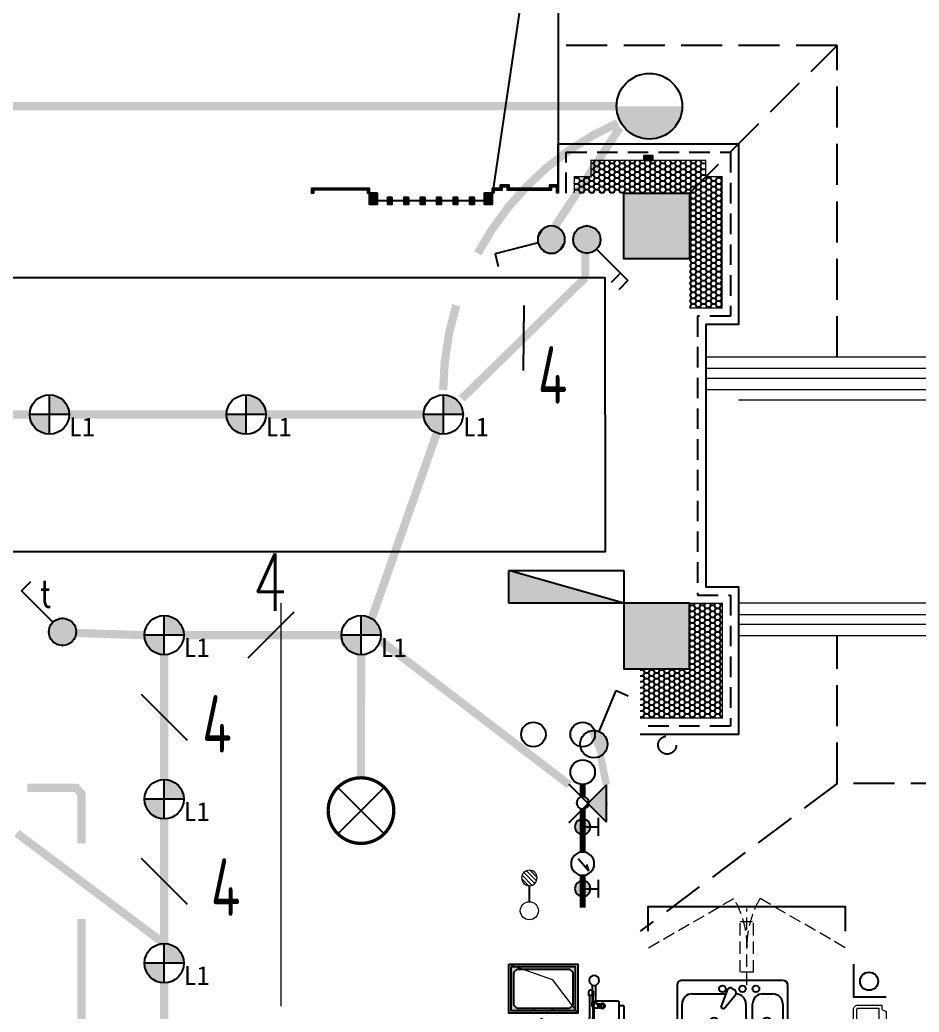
# Model space of a CAD drawing. Extents: x 3443499 to 7125205, y -1700016 to -264854.
# Drawn here: x 3531930 to 3537409, y -1009722 to -1003672 of the extents above; entities that cross this region are included whole.
import ezdxf
from ezdxf.enums import TextEntityAlignment as Align

# ---------------------------------------------------------------- set-up
doc = ezdxf.new("R2010")
doc.units = 0
doc.header["$LTSCALE"] = 1000
doc.header["$MEASUREMENT"] = 0
doc.linetypes.add('DASH', pattern=[0.35, 0.25, -0.1])
doc.linetypes.add('HIDDEN', pattern=[0.375, 0.25, -0.125])
doc.layers.get('0').update_dxf_attribs({"linetype": 'CONTINUOUS'})
for name, color, linetype in [('!校对', 2, 'CONTINUOUS'), ('A-EQPM-MECH', 191, 'CONTINUOUS'), ('A-标注', 1, 'CONTINUOUS'), ('AH-FURNITURE', 1, 'CONTINUOUS'), ('DIM-照明', 7, 'CONTINUOUS'), ('E-天花灯具', 92, 'CONTINUOUS'), ('E-天花辅助2', 54, 'CONTINUOUS'), ('EQUIP-照明', 3, 'CONTINUOUS'), ('EQUIP_消火栓', 7, 'CONTINUOUS'), ('IP-bath&kitchen-JOHNSON', 4, 'CONTINUOUS'), ('LVTRY', 252, 'CONTINUOUS'), ('TEL_TEXT', 7, 'CONTINUOUS'), ('VPIPE-中水', 122, 'CONTINUOUS'), ('VPIPE-凝结', 150, 'CONTINUOUS'), ('VPIPE-消防', 1, 'TG_X'), ('VPIPE-给水', 3, 'TG_J'), ('VPIPE-雨水', 4, 'DASH'), ('WIRE-动力', 7, 'CONTINUOUS'), ('WIRE-照明', 2, 'CONTINUOUS'), ('卫生间', 6, 'CONTINUOUS'), ('建筑-排气道', 252, 'CONTINUOUS'), ('污水', 3, 'CONTINUOUS'), ('看线', 185, 'CONTINUOUS'), ('立面', 73, 'CONTINUOUS'), ('立面-看线', 251, 'CONTINUOUS'), ('给水', 4, 'CONTINUOUS'), ('铝合金', 144, 'CONTINUOUS')]:
    doc.layers.add(name, color=color, linetype=linetype)
for name, color, linetype, lineweight in [('EQUIP_地漏', 7, 'CONTINUOUS', 18), ('PUB_HATCH', 8, 'CONTINUOUS', 9), ('STAIR', 252, 'CONTINUOUS', 20), ('VPIPE-废水', 31, 'TG_F', 18), ('WINDOW', 146, 'CONTINUOUS', 20), ('平面-栏杆', 56, 'CONTINUOUS', 15), ('平面-看线', 252, 'CONTINUOUS', 15), ('平面-空调室内机', 176, 'CONTINUOUS', 9), ('平面-空调预留孔', 252, 'CONTINUOUS', 15), ('立面-洞口示意', 252, 'CONTINUOUS', 13)]:
    doc.layers.add(name, color=color, linetype=linetype, lineweight=lineweight)
doc.styles.add('_TEL_DIM', font='SIMPLEX', dxfattribs={"width": 0.8, "height": 3.5, "bigfont": 'HZTXT'})
doc.styles.add('DIM_FONT', font='SIMPLEX', dxfattribs={"width": 0.7, "bigfont": 'GBCBIG'})
doc.styles.get("Standard").update_dxf_attribs({"font": 'gbenor.shx', "bigfont": 'gbcbig.shx'})
doc.styles.add('TG_LINETYPE', font='SIMPLEX', dxfattribs={"width": 0.8, "height": 3, "bigfont": 'HZTXT'})
doc.styles.add('黑体', font='simhei.ttf')
doc.linetypes.add('LED', pattern='A,0.5,-0.2,["LED",Standard,S=0.2,R=0,X=-0.2,Y=-0.1],-0.2', length=0.9)
doc.linetypes.add('TG_F', pattern='A,2,-0.3,["F",TG_LINETYPE,S=0.1,R=0,X=-0.23,Y=-0.15],0', length=2.3)
doc.linetypes.add('TG_J', pattern='A,2,-0.22,["J",TG_LINETYPE,S=0.1,R=0,X=-0.18,Y=-0.15],0', length=2.22)
doc.linetypes.add('TG_X', pattern='A,4,-0.3,["X",TG_LINETYPE,S=0.1,R=0,X=-0.23,Y=-0.15],0', length=4.3)

# ---------------------------------------------------------------- blocks, each defined once
blk = doc.blocks.new('rtyg7uyhg')
at = {"layer": 'LVTRY'}
for p, q in [((193590.3, 45458.1), (193590.3, 45069.5)), ((194234.6, 45488.8), (193621, 45488.8)), ((193925.8, 45440.4), (193940.1, 45432.2)), ((194265.3, 45069.5), (194265.3, 45458.1)), ((193682.3, 45407), (193887.8, 45407)), ((193896.4, 45429.9), (193857.6, 45326.3)), ((193875.3, 45316), (193945.6, 45401.5)), ((194111.9, 45407), (194173.3, 45407)), ((193621, 45130.8), (193621, 45345.6)), ((193857.6, 45326.3), (193875.3, 45316)), ((194009.6, 45345.6), (194009.6, 45130.8)), ((194050.5, 45130.8), (194050.5, 45345.6)), ((194234.6, 45345.6), (194234.6, 45130.8)), ((193621, 45038.8), (194234.6, 45038.8)), ((193948.3, 45069.5), (193682.3, 45069.5)), ((194173.3, 45069.5), (194111.9, 45069.5))]:
    blk.add_line(p, q, dxfattribs=at)
for centre, radius in [((193866.4, 45437.7), 20.5), ((193989.2, 45437.7), 20.5), ((194071, 45437.7), 20.5), ((193815.3, 45238.2), 25.6), ((194137.5, 45238.2), 25.6)]:
    blk.add_circle(centre, radius, dxfattribs=at)
for centre, radius, start, end in [((193621, 45458.1), 30.7, 89.99999, 179.99999), ((193915.6, 45422.7), 20.5, 59.99999, 159.46231), ((194234.6, 45458.1), 30.7, 359.99999, 89.99999), ((193682.3, 45345.6), 61.4, 89.99999, 179.99999), ((193929.8, 45414.5), 20.5, 320.53767, 59.99999), ((193948.3, 45345.6), 61.4, 359.99999, 89.99999), ((194111.9, 45345.6), 61.4, 89.99999, 179.99999), ((194173.3, 45345.6), 61.4, 359.99999, 89.99999), ((193682.3, 45130.8), 61.4, 179.99999, 269.99999), ((193948.3, 45130.8), 61.4, 269.99999, 359.99999), ((194111.9, 45130.8), 61.4, 179.99999, 269.99999), ((194173.3, 45130.8), 61.4, 269.99999, 359.99999), ((193621, 45069.5), 30.7, 179.99999, 269.99999), ((194234.6, 45069.5), 30.7, 269.99999, 359.99999)]:
    blk.add_arc(centre, radius, start, end, dxfattribs=at)
at = {"layer": 'LVTRY', "style": 'DIM_FONT', "width": 0.8, "flags": 9}
for tag in ['YSIZE', 'XSIZE']:
    blk.add_attdef(tag, (193927.8, 45487.8), '', height=0.5, rotation=89.99999, dxfattribs=at)
blk = doc.blocks.new('A-Kitchen-7')
at = {"layer": 'LVTRY'}
for p, q in [((-518.7, 779.7), (-7.2, 834.3)), ((-7.2, 834.3), (-3.6, 810.6)), ((-515, 756), (-518.7, 779.7)), ((-3.6, 810.6), (-515, 756)), ((-485.6, 760.5), (-484.9, 756)), ((-29.1, 767), (-112.1, 756)), ((-29.1, 767), (-35.2, 806.4)), ((515, 780), (0, 780)), ((0, 756), (0, 780)), ((515, 756), (515, 780)), ((515, 756), (-515, 756)), ((-515, 756), (-515, 40)), ((515, 40), (515, 756)), ((-515, 40), (515, 40))]:
    blk.add_line(p, q, dxfattribs=at)
blk.add_lwpolyline([(-468.9, 40), (-468.9, 0), (468.9, 0), (468.9, 40)], close=True, dxfattribs=at)
blk = doc.blocks.new('A$C60D053AF')
at = {"layer": 'AH-FURNITURE', "color": 8}
for p, q in [((232.5, -90), (128.3, -90)), ((232.5, -110), (128.3, -110)), ((192.5, -71), (327.6, -71)), ((192.5, -91), (327.6, -91)), ((341.7, -96.9), (370, -143.2)), ((355.9, -82.7), (384.2, -129)), ((245, -129.5), (245, -122.5)), ((265, -129.5), (265, -122.5)), ((255, -281), (255, -251)), ((255, -281), (393, -281)), ((393, -281), (393, -251))]:
    blk.add_line(p, q, dxfattribs=at)
for points in [[(170, -68, 1), (170, -94), (192.5, -94), (192.5, -68)], [(234, -251), (414, -251, 0.414214), (424, -241), (424, -111, 0.414214), (414, -101), (234, -101, 0.414214), (224, -111), (224, -241, 0.414214)], [(268, -122.5), (268, -107, 0.414214), (248, -87), (232.5, -87), (232.5, -113), (242, -113), (242, -122.5)], [(242, -152, 1), (268, -152), (268, -129.5), (242, -129.5)], [(383.8, -161.2, 1), (402.2, -142.8), (386.3, -126.9), (367.9, -145.3)]]:
    blk.add_lwpolyline(points, format="xyb", close=True, dxfattribs=at)
for centre, radius in [((100, -100), 30), ((255, -152), 15), ((255, -152), 10), ((393, -152), 15), ((393, -152), 10)]:
    blk.add_circle(centre, radius, dxfattribs=at)
for radius in [40, 20]:
    blk.add_arc((327.6, -111), radius, 45, 90, dxfattribs=at)
blk = doc.blocks.new('FRSDFDGDGDRGDR')
at = {"layer": '平面-空调预留孔', "color": 252}
for p, q in [((699612.3, 775044), (699612.3, 775441.2)), ((699618.9, 775447.8), (699746.3, 775447.8)), ((699746.3, 775447.8), (699746.3, 775355.4)), ((699719.9, 775342.2), (699719.9, 775143)), ((699726.5, 775348.8), (699739.7, 775348.8)), ((699726.5, 775136.4), (699739.7, 775136.4)), ((699746.3, 775129.8), (699746.3, 775037.4)), ((699746.3, 775037.4), (699618.9, 775037.4))]:
    blk.add_line(p, q, dxfattribs=at)
blk.add_lwpolyline([(699766.1, 775166.7), (699792.5, 775153.5), (699792.5, 775057.2), (699766.1, 775044), (699766.1, 775017.6), (699618.9, 775017.6, -0.414214), (699592.5, 775044), (699592.5, 775441.2, -0.414214), (699618.9, 775467.6), (699766.1, 775467.6), (699766.1, 775441.2), (699792.5, 775428), (699792.5, 775331.6), (699766.1, 775318.4)], format="xyb", close=True, dxfattribs=at)
for centre, radius in [((699739.7, 775331.6), 10.6), ((699739.7, 775243.2), 15.8), ((699739.7, 775153.5), 10.6)]:
    blk.add_circle(centre, radius, dxfattribs=at)
for centre, start, end in [((699618.9, 775441.2), 90, 180), ((699726.5, 775342.2), 90, 180), ((699739.7, 775355.4), 270, 360), ((699726.5, 775143), 180, 270), ((699739.7, 775129.8), 0, 90), ((699618.9, 775044), 180, 270)]:
    blk.add_arc(centre, 6.6, start, end, dxfattribs=at)
blk = doc.blocks.new('*U161')
h = blk.add_hatch(color=5)
h.set_gradient(color1=(0, 0, 255), rotation=180, tint=1)
h.paths.add_polyline_path([(0, 0), (-6.35, -6.35), (-6.35, -2.159), (-15, -2.159), (-15, 2.159), (-6.35, 2.159), (-6.35, 6.35)])
at = {"color": 0, "linetype": 'Continuous'}
blk.add_lwpolyline([(0, 0), (-6.35, -6.35), (-6.35, -2.159), (-15, -2.159), (-15, 2.159), (-6.35, 2.159), (-6.35, 6.35)], close=True, dxfattribs=at)
blk = doc.blocks.new('sgrsefv')
at = {"layer": 'PUB_HATCH'}
blk.add_hatch(color=252, dxfattribs=at).paths.add_polyline_path([(1112933.3, 840916.3), (1112933.3, 840646.3), (1113073.3, 840646.3), (1113073.3, 840661.3), (1112968.3, 840661.3), (1112948.3, 840681.3), (1112948.3, 840881.3), (1112968.3, 840901.3), (1113288.3, 840901.3), (1113308.3, 840881.3), (1113308.3, 840681.3), (1113288.3, 840661.3), (1113183.3, 840661.3), (1113183.3, 840646.3), (1113323.3, 840646.3), (1113323.3, 840916.3)])
at = {"layer": 'LVTRY', "color": 252}
for p, q in [((1113073.3, 840661.3), (1113073.3, 840646.3)), ((1113183.3, 840661.3), (1113183.3, 840646.3))]:
    blk.add_line(p, q, dxfattribs=at)
for points in [[(1112918.3, 840931.3), (1113338.3, 840931.3), (1113338.3, 840631.3), (1112918.3, 840631.3)], [(1112933.3, 840916.3), (1113323.3, 840916.3), (1113323.3, 840646.3), (1112933.3, 840646.3)], [(1113288.3, 840661.3), (1112968.3, 840661.3), (1112948.3, 840681.3), (1112948.3, 840881.3), (1112968.3, 840901.3), (1113288.3, 840901.3), (1113308.3, 840881.3), (1113308.3, 840681.3), (1113288.3, 840661.3)]]:
    blk.add_lwpolyline(points, close=True, dxfattribs=at)
at = {"layer": '立面-洞口示意', "color": 252}
blk.add_lwpolyline([(1112918.3, 840931.3), (1113181.8, 840837.4), (1113338.3, 840631.3)], dxfattribs=at)
at = {"layer": '建筑-排气道', "color": 252, "xscale": -5, "yscale": 5, "zscale": 5, "rotation": 270}
blk.add_blockref('*U161', (1113118.4, 840599), dxfattribs=at)
blk = doc.blocks.new('GDGDGDRGDG')
at = {"layer": 'IP-bath&kitchen-JOHNSON', "color": 8}
blk.add_lwpolyline([(500282.5, 526348.5), (500282.5, 526148.5), (500082.5, 526148.5)], dxfattribs=at)
at = {"layer": 'LVTRY', "color": 251}
for p, q in [((502128.2, 525055.5), (501912.3, 525298.5)), ((502382.5, 525298.5), (501912.3, 525298.5)), ((501912.3, 525298.5), (501912.3, 524398.5)), ((502282.5, 524398.5), (502282.5, 525298.5)), ((502382.5, 525055.5), (502128.2, 525055.5)), ((502128.2, 525055.5), (502128.2, 524640.4)), ((501912.3, 524398.5), (502128.2, 524640.4)), ((502128.2, 524640.4), (502382.5, 524640.4)), ((501912.3, 524398.5), (502382.5, 524398.5))]:
    blk.add_line(p, q, dxfattribs=at)
at = {"layer": 'LVTRY'}
for p, q in [((501962.5, 524488.5), (501962.5, 525208.5)), ((501972.5, 525218.5), (502372.5, 525218.5)), ((502092.7, 525198.5), (502092.7, 525108.5)), ((502097.2, 525198.5), (502092.7, 525198.5)), ((502097.2, 525108.5), (502097.2, 525198.5)), ((502282.5, 525208.5), (502282.5, 524488.5)), ((502042.5, 525168.5), (502042.5, 524958.5)), ((502047.5, 525168.5), (502047.5, 524958.5)), ((502337.5, 525178.5), (502052.5, 525178.5)), ((502337.5, 525173.5), (502052.5, 525173.5)), ((502242.5, 524958.5), (502242.5, 525168.5)), ((502247.5, 524958.5), (502247.5, 525168.5)), ((502022.5, 525065.7), (502150, 525065.7)), ((502022.5, 525061.2), (502022.5, 525065.7)), ((502150, 525061.2), (502022.5, 525061.2)), ((502092.7, 525108.5), (502097.2, 525108.5)), ((502267.5, 525065.7), (502140, 525065.7)), ((502140, 525065.7), (502140, 525061.2)), ((502140, 525061.2), (502267.5, 525061.2)), ((502150, 525065.7), (502150, 525061.2)), ((502267.5, 525061.2), (502267.5, 525065.7)), ((502092.7, 524928.5), (502092.7, 525018.5)), ((502092.7, 525018.5), (502097.2, 525018.5)), ((502097.2, 525018.5), (502097.2, 524928.5)), ((502282.5, 524640.4), (502282.5, 525055.5)), ((502052.5, 524953.5), (502337.5, 524953.5)), ((502052.5, 524948.5), (502337.5, 524948.5)), ((501983.1, 524898.5), (502021.9, 524898.5)), ((502002.5, 524879.1), (502002.5, 524917.9)), ((502097.2, 524928.5), (502092.7, 524928.5)), ((501983.1, 524798.5), (502021.9, 524798.5)), ((502002.5, 524779.1), (502002.5, 524817.9)), ((502092.7, 524768.5), (502092.7, 524678.5)), ((502097.2, 524768.5), (502092.7, 524768.5)), ((502097.2, 524678.5), (502097.2, 524768.5)), ((502042.5, 524528.5), (502042.5, 524738.5)), ((502047.5, 524528.5), (502047.5, 524738.5)), ((502052.5, 524748.5), (502337.5, 524748.5)), ((502052.5, 524743.5), (502337.5, 524743.5)), ((502242.5, 524738.5), (502242.5, 524528.5)), ((502247.5, 524738.5), (502247.5, 524528.5)), ((502092.7, 524678.5), (502097.2, 524678.5)), ((502150, 524635.7), (502022.5, 524635.7)), ((502022.5, 524635.7), (502022.5, 524631.2)), ((502022.5, 524631.2), (502150, 524631.2)), ((502092.7, 524498.5), (502092.7, 524588.5)), ((502092.7, 524588.5), (502097.2, 524588.5)), ((502097.2, 524588.5), (502097.2, 524498.5)), ((502140, 524631.2), (502140, 524635.7)), ((502140, 524635.7), (502267.5, 524635.7)), ((502267.5, 524631.2), (502140, 524631.2)), ((502150, 524631.2), (502150, 524635.7)), ((502267.5, 524635.7), (502267.5, 524631.2)), ((502337.5, 524523.5), (502052.5, 524523.5)), ((502337.5, 524518.5), (502052.5, 524518.5)), ((502372.5, 524478.5), (501972.5, 524478.5)), ((502097.2, 524498.5), (502092.7, 524498.5))]:
    blk.add_line(p, q, dxfattribs=at)
blk.add_lwpolyline([(501782.5, 523948.5), (501782.5, 525748.5), (500082.4, 525748.5)], dxfattribs=at)
for centre, radius in [((502195, 525063.5), 29.7), ((502195, 525063.5), 11.7), ((502002.5, 524898.5), 17), ((502002.5, 524798.5), 17), ((502195, 524633.5), 29.7), ((502195, 524633.5), 11.7)]:
    blk.add_circle(centre, radius, dxfattribs=at)
for centre, radius, start, end in [((501972.5, 525208.5), 10, 90, 180), ((502272.5, 525208.5), 10, 0, 90), ((502052.5, 525168.5), 10, 90, 180), ((502052.5, 525168.5), 5, 90, 180), ((502237.5, 525168.5), 10, 0, 90), ((502237.5, 525168.5), 5, 0, 90), ((502095, 525063.5), 56.7, 2.27424, 87.72576), ((502095, 525063.5), 52.2, 2.47041, 87.52959), ((502095, 525063.5), 56.7, 272.27424, 357.72576), ((502095, 525063.5), 52.2, 272.47041, 357.52959), ((502195, 525063.5), 56.7, 92.27424, 177.72576), ((502195, 525063.5), 56.7, 182.27424, 267.72576), ((502195, 525063.5), 52.2, 92.47041, 177.52959), ((502195, 525063.5), 52.2, 182.47041, 267.52959), ((502052.5, 524958.5), 10, 180, 270), ((502052.5, 524958.5), 5, 180, 270), ((502237.5, 524958.5), 5, 270, 0), ((502237.5, 524958.5), 10, 270, 0), ((502052.5, 524738.5), 10, 90, 180), ((502052.5, 524738.5), 5, 90, 180), ((502237.5, 524738.5), 10, 0, 90), ((502237.5, 524738.5), 5, 0, 90), ((502095, 524633.5), 56.7, 2.27424, 87.72576), ((502095, 524633.5), 52.2, 2.47041, 87.52959), ((502195, 524633.5), 56.7, 92.27424, 177.72576), ((502195, 524633.5), 52.2, 92.47041, 177.52959), ((502095, 524633.5), 56.7, 272.27424, 357.72576), ((502095, 524633.5), 52.2, 272.47041, 357.52959), ((502195, 524633.5), 56.7, 182.27424, 267.72576), ((502195, 524633.5), 52.2, 182.47041, 267.52959), ((502052.5, 524528.5), 10, 180, 270), ((502052.5, 524528.5), 5, 180, 270), ((502237.5, 524528.5), 5, 270, 0), ((502237.5, 524528.5), 10, 270, 0), ((501972.5, 524488.5), 10, 180, 270), ((502272.5, 524488.5), 10, 270, 0)]:
    blk.add_arc(centre, radius, start, end, dxfattribs=at)
at = {"xscale": -1}
for name, p in [('sgrsefv', (1615300.8, -314582.9)), ('rtyg7uyhg', (694947.8, 480759.7)), ('FRSDFDGDGDRGDR', (1199875, -249369.1))]:
    blk.add_blockref(name, p, dxfattribs=at)
at = {"rotation": 270}
blk.add_blockref('A$C60D053AF', (501962.5, 526348.5), dxfattribs=at)
at = {"layer": 'LVTRY', "color": 1, "extrusion": (0, 0, -1), "xscale": -0.7999999999883585, "yscale": 0.7999999999883585, "zscale": -0.7999999999883585, "rotation": 270}
blk.add_blockref('A-Kitchen-7', (-500582.5, 523286.5), dxfattribs=at)
blk = doc.blocks.new('A$C2705576B')
at = {"layer": '给水'}
h = blk.add_hatch(color=252, dxfattribs=at)
edge = h.paths.add_edge_path()
edge.add_arc((417.5, -1741.2), 47.2, 0, 360)
h = blk.add_hatch(color=252, dxfattribs=at)
edge = h.paths.add_edge_path()
edge.add_arc((794.7, -1741.2), 47.2, 0, 360)
at = {"layer": '给水', "color": 252}
for p, q in [((363.1, -1645.4), (471.8, -1645.4)), ((417.5, -1741.2), (417.5, -1645.4)), ((740.3, -1645.4), (849, -1645.4)), ((794.7, -1741.2), (794.7, -1645.4)), ((601.1, -1768.1), (525.3, -1704.3)), ((525.3, -1704.3), (564, -1715))]:
    blk.add_line(p, q, dxfattribs=at)
at = {"layer": '给水', "color": 252, "const_width": 35.4}
for points in [[(499.1, -1741.2), (302.5, -1741.2)], [(903.5, -1741.2), (640.6, -1741.2)], [(1052.8, -1741.2), (978.5, -1741.2)]]:
    blk.add_lwpolyline(points, dxfattribs=at)
at = {"layer": '给水', "color": 252}
for centre, radius in [((569.8, -1741.2), 70.8), ((417.5, -1741.2), 47.2), ((794.7, -1741.2), 47.2), ((941, -1741.2), 37.5)]:
    blk.add_circle(centre, radius, dxfattribs=at)
blk = doc.blocks.new('$TwtSys$00000141')
at = {"color": 1}
for p, q in [((-47.1, 3.8), (-5, 45.9)), ((-47.1, 3.8), (-5, 45.9)), ((-43.6, -17.5), (17.5, 43.6)), ((-43.6, -17.5), (17.5, 43.6)), ((-33.2, -33.2), (33.2, 33.2)), ((-33.2, -33.2), (33.2, 33.2)), ((-16.2, -43.5), (43.8, 16.4)), ((-16.2, -43.5), (43.8, 16.4)), ((5.7, -46.1), (46.1, -5.7)), ((5.7, -46.1), (46.1, -5.7))]:
    blk.add_line(p, q, dxfattribs=at)
blk.add_circle((0, 0), 47, dxfattribs=at)
blk.add_circle((0, 0), 47, dxfattribs=at)
blk = doc.blocks.new('dongkong')
at = {"layer": '平面-空调预留孔', "color": 8, "linetype": 'HIDDEN', "ltscale": 0.3}
for p, q in [((-603796, 210899.9), (-603796, 210431.5)), ((-603836, 210821), (-603836, 210510.8)), ((-603836, 210821), (-603756, 210821)), ((-603756, 210821), (-603756, 210510.8))]:
    blk.add_line(p, q, dxfattribs=at)
blk.add_lwpolyline([(-603756, 210510.8), (-603836, 210510.8)], dxfattribs=at)
blk = doc.blocks.new('$TwtSys$00000434')
at = {"color": 252}
for p, q in [((-0.5, 0.5), (-0.5, -0.5)), ((-0.5, -0.5), (0.5, 0.5)), ((0.5, 0.5), (-0.5, 0.5)), ((0.5, -0.5), (0.5, 0.5)), ((-0.5, -0.5), (0.5, -0.5))]:
    blk.add_line(p, q, dxfattribs=at)
blk.add_solid([(0.5, -0.5), (0.5, 0.5), (-0.5, -0.5)], dxfattribs=at)
blk = doc.blocks.new('A$C1F074C3D')
at = {"layer": 'STAIR', "color": 252}
blk.add_line((-1190, 4160), (-1190, 1703.5), dxfattribs=at)
blk = doc.blocks.new('HFGHFHF')
at = {"layer": '卫生间', "color": 252, "linetype": 'DASH'}
for p, q in [((288416.6, 688257.2), (289316.6, 689157.2)), ((289316.6, 684657.2), (288116.6, 683757.2))]:
    blk.add_line(p, q, dxfattribs=at)
for points in [[(289316.6, 687257.2), (289316.6, 689157.2), (287616.8, 689157.2)], [(299516.8, 683357.2), (298716.6, 683357.2), (298716.4, 684357.2), (290716.2, 684357.2), (290716, 684657.2), (289316.6, 684657.2), (289316.6, 685557.2)]]:
    blk.add_lwpolyline(points, dxfattribs=at)
blk = doc.blocks.new('A$C028C60F5')
at = {"color": 252}
blk.add_lwpolyline([(400, 0), (0, 0), (0, -400), (400, -400)], close=True, dxfattribs=at)
at = {"layer": 'PUB_HATCH', "color": 252}
blk.add_solid([(0, -400), (400, -400), (0, 0), (400, 0)], dxfattribs=at)
blk = doc.blocks.new('A$C3EFA6995')
at = {"xscale": -1}
blk.add_blockref('A$C028C60F5', (16300, 100), dxfattribs=at)
blk.add_blockref('A$C028C60F5', (15900, -2400))
blk = doc.blocks.new('A$C74FB3979')
at = {"layer": '立面'}
h = blk.add_hatch(dxfattribs=at)
h.set_pattern_fill('ANSI31', color=252, scale=2)
h.set_pattern_definition([(45, (-878350.2195, -780508.916), (-2.24506403, 2.24506403), [])])
h.paths.add_polyline_path([(16074.6, 15056.6), (16024.6, 15056.6), (16024.6, 15086.6), (16074.6, 15086.6)])
h = blk.add_hatch(dxfattribs=at)
h.set_pattern_fill('ANSI31', color=252, scale=2)
h.set_pattern_definition([(45, (-878550.2195, -781578.4154), (-2.24506403, 2.24506403), [])])
edge = h.paths.add_edge_path()
edge.add_line((14349.8, 14856.6), (14339.8, 14856.6))
edge.add_line((14339.8, 14856.6), (14339.8, 14876.6))
edge.add_line((14339.8, 14876.6), (14009.8, 14876.6))
edge.add_line((14009.8, 14876.6), (14009.8, 14856.7))
edge.add_line((14009.8, 14856.7), (13999.8, 14856.6))
edge.add_line((13999.8, 14856.6), (13999.8, 14886.6))
edge.add_line((13999.8, 14886.6), (14349.8, 14886.6))
edge.add_line((14349.8, 14886.6), (14349.8, 14856.6))
h = blk.add_hatch(dxfattribs=at)
h.set_pattern_fill('ANSI31', color=252, scale=2)
h.set_pattern_definition([(45, (-690342.4706, -940223.746), (-2.24506403, 2.24506403), [])])
h.paths.add_polyline_path([(15499.6, 14856.7), (15099.9, 14856.7), (15099.9, 14886.7), (15149.9, 14886.7), (15149.9, 14906.8), (15199.9, 14906.8), (15199.9, 14886.8), (15449.7, 14886.6), (15449.9, 14906.8), (15499.6, 14906.8)])
h.paths.add_polyline_path([(15489.6, 14856.7), (15109.9, 14856.7), (15109.9, 14876.7), (15159.9, 14876.7), (15159.9, 14896.8), (15189.9, 14896.8), (15189.9, 14876.8), (15459.6, 14876.6), (15459.8, 14896.8), (15489.6, 14896.8)])
h = blk.add_hatch(dxfattribs=at)
h.set_pattern_fill('ANSI31', color=252, scale=2)
h.set_pattern_definition([(45, (-689702.703, -940223.9247), (-2.24506403, 2.24506403), [])])
h.paths.add_polyline_path([(14399.8, 14856.6), (14349.8, 14856.6), (14349.8, 14789.9), (14399.8, 14789.9)])
h = blk.add_hatch(dxfattribs=at)
h.set_pattern_fill('ANSI31', color=252, scale=2)
h.set_pattern_definition([(45, (-689792.7057, -940223.9336), (-2.24506403, 2.24506403), [])])
h.paths.add_polyline_path([(14489.8, 14829.6), (14459.8, 14829.6), (14459.8, 14789.9), (14489.8, 14789.9)])
h = blk.add_hatch(dxfattribs=at)
h.set_pattern_fill('ANSI31', color=252, scale=2)
h.set_pattern_definition([(45, (-689892.7057, -940223.9327), (-2.24506403, 2.24506403), [])])
h.paths.add_polyline_path([(14589.8, 14829.6), (14559.8, 14829.6), (14559.8, 14789.9), (14589.8, 14789.9)])
h = blk.add_hatch(dxfattribs=at)
h.set_pattern_fill('ANSI31', color=252, scale=2)
h.set_pattern_definition([(45, (-689992.7057, -940223.9318), (-2.24506403, 2.24506403), [])])
h.paths.add_polyline_path([(14689.8, 14829.6), (14659.8, 14829.6), (14659.8, 14789.9), (14689.8, 14789.9)])
h = blk.add_hatch(dxfattribs=at)
h.set_pattern_fill('ANSI31', color=252, scale=2)
h.set_pattern_definition([(45, (-690092.7057, -940223.931), (-2.24506403, 2.24506403), [])])
h.paths.add_polyline_path([(14789.8, 14829.6), (14759.8, 14829.6), (14759.8, 14789.9), (14789.8, 14789.9)])
h = blk.add_hatch(dxfattribs=at)
h.set_pattern_fill('ANSI31', color=252, scale=2)
h.set_pattern_definition([(45, (-690192.7057, -940223.93), (-2.24506403, 2.24506403), [])])
h.paths.add_polyline_path([(14889.8, 14829.6), (14859.8, 14829.6), (14859.8, 14789.9), (14889.8, 14789.9)])
h = blk.add_hatch(dxfattribs=at)
h.set_pattern_fill('ANSI31', color=252, scale=2)
h.set_pattern_definition([(45, (-690292.7057, -940223.929), (-2.24506403, 2.24506403), [])])
h.paths.add_polyline_path([(14989.8, 14829.6), (14959.8, 14829.6), (14959.8, 14789.9), (14989.8, 14789.9)])
h = blk.add_hatch(dxfattribs=at)
h.set_pattern_fill('ANSI31', color=252, scale=2)
h.set_pattern_definition([(45, (-690402.7064, -940223.9284), (-2.24506403, 2.24506403), [])])
h.paths.add_polyline_path([(15099.8, 14856.6), (15049.8, 14856.6), (15049.8, 14789.9), (15099.8, 14789.9)])
at = {"layer": '立面-看线'}
h = blk.add_hatch(dxfattribs=at)
h.set_pattern_fill('HONEY', color=252, scale=13)
h.set_pattern_definition([(0, (-419317.405, -517160.14), (30.95625, 17.872595), [20.6375, -41.275]), (120, (-419317.405, -517160.14), (-30.9562463, 17.8726014), [20.6375, -41.275]), (60, (-419317.405, -517160.14), (3.7e-06, 35.7451964), [-41.275, 20.6375])])
h.paths.add_polyline_path([(15699.6, 14956.6), (15699.6, 15056.6), (16399.6, 15056.6), (16399.6, 14956.6), (16499.6, 14956.6), (16499.6, 14156.6), (16299.8, 14156.6), (16299.8, 14856.6), (15600.5, 14856.6), (15600.5, 14956.6)])
h = blk.add_hatch(dxfattribs=at)
h.set_pattern_fill('HONEY', color=252, scale=13)
h.set_pattern_definition([(0, (-419416.767, -520660.14), (30.95625, 17.872595), [20.6375, -41.275]), (120, (-419416.767, -520660.14), (-30.9562463, 17.8726014), [20.6375, -41.275]), (60, (-419416.767, -520660.14), (3.7e-06, 35.7451964), [-41.275, 20.6375])])
h.paths.add_polyline_path([(15999.8, 11956.6), (16299.8, 11956.6), (16299.8, 12356.6), (16499.3, 12356.6), (16499.5, 11656.6), (16000.1, 11656.6)])
at = {"color": 252, "const_width": 8}
for points in [[(16299.8, 14156.6), (16499.6, 14156.6), (16499.6, 14956.6), (16399.6, 14956.6), (16399.6, 15056.6), (16109.6, 15056.6), (16109.6, 15056.6), (15989.6, 15056.6), (15989.6, 15056.6), (15699.6, 15056.6), (15699.6, 14956.6), (15599.6, 14956.6), (15599.6, 14856.6)], [(16299.8, 12356.6), (16499.8, 12356.6), (16499.8, 11656.6), (15999.8, 11656.6)]]:
    blk.add_lwpolyline(points, dxfattribs=at)
at = {"layer": 'A-EQPM-MECH', "color": 252}
for points in [[(10500.1, 14856.6), (10500.1, 17556.6), (15500.1, 17556.6), (15500.1, 14856.6)], [(15499.8, 17556.6), (15099.8, 14856.6)]]:
    blk.add_lwpolyline(points, dxfattribs=at)
at = {"layer": 'STAIR', "color": 252}
blk.add_line((16599.6, 13596.8), (21019.6, 13596.8), dxfattribs=at)
at = {"layer": 'VPIPE-中水', "color": 252, "linetype": 'Continuous'}
blk.add_circle((17394.6, 10051.6), 55, dxfattribs=at)
at = {"layer": 'VPIPE-凝结', "color": 252}
blk.add_line((15324.8, 10536.6), (15324.8, 10634.6), dxfattribs=at)
at = {"layer": 'VPIPE-废水', "color": 252}
blk.add_circle((15324.8, 10481.6), 55, dxfattribs=at)
at = {"layer": 'VPIPE-消防', "color": 252, "linetype": 'Continuous'}
blk.add_circle((15349.8, 11556.6), 75, dxfattribs=at)
at = {"layer": 'VPIPE-给水', "color": 252, "linetype": 'Continuous'}
for centre in [(15649.8, 11556.6), (15649.8, 11326.6)]:
    blk.add_circle(centre, 75, dxfattribs=at)
at = {"layer": 'VPIPE-雨水', "color": 252}
blk.add_circle((16164.8, 11491.6), 55, dxfattribs=at)
at = {"layer": 'WINDOW', "color": 252, "linetype": 'DASH', "ltscale": 0.3}
for points in [[(16051.7, 10256.6), (16571.3, 10556.6, -0.131652), (16651.7, 10256.6)], [(17249.8, 10256.6), (16730.2, 10556.6, 0.131652), (16649.8, 10256.6)]]:
    blk.add_lwpolyline(points, format="xyb", dxfattribs=at)
at = {"layer": '平面-栏杆', "color": 252}
for p, q in [((21019.6, 13786.8), (16399.8, 13786.8)), ((21019.6, 13726.8), (16399.8, 13726.8)), ((21019.6, 12286.8), (16599.8, 12286.8)), ((21019.6, 12226.8), (16599.8, 12226.8))]:
    blk.add_line(p, q, dxfattribs=at)
at = {"layer": '平面-看线', "color": 252}
for p, q in [((21019.6, 13856.8), (16399.8, 13856.8)), ((21019.6, 13656.8), (16399.8, 13656.8)), ((21019.6, 12356.8), (16599.8, 12356.8)), ((21019.6, 12156.8), (16599.8, 12156.8))]:
    blk.add_line(p, q, dxfattribs=at)
at = {"layer": '看线', "color": 252}
blk.add_lwpolyline([(15499.6, 14856.6), (15499.6, 15156.6), (16599.6, 15156.6), (16599.6, 14056.6), (16399.8, 14056.6), (16399.8, 12456.6), (16599.8, 12456.6), (16599.8, 11556.6), (15999.8, 11556.6)], dxfattribs=at)
at = {"layer": '看线', "color": 252, "linetype": 'HIDDEN', "ltscale": 0.5}
blk.add_lwpolyline([(15549.6, 14856.6), (15549.6, 15106.6), (16549.6, 15106.6), (16549.6, 14106.6), (16349.8, 14106.6), (16349.8, 12406.6), (16549.8, 12406.6), (16549.8, 11606.6), (15999.8, 11606.6)], dxfattribs=at)
at = {"layer": '看线', "color": 252, "ltscale": 0.5}
blk.add_lwpolyline([(16049.8, 10356.6), (16049.8, 10506.6), (17249.8, 10506.6), (17249.8, 10356.6)], dxfattribs=at)
at = {"layer": '立面', "color": 252}
for p, q in [((14889.8, 14829.6), (14859.8, 14829.6)), ((14859.8, 14829.6), (14859.8, 14789.9)), ((14889.8, 14789.9), (14889.8, 14829.6)), ((14859.8, 14789.9), (14889.8, 14789.9))]:
    blk.add_line(p, q, dxfattribs=at)
for points in [[(16074.6, 15056.6), (16024.6, 15056.6), (16024.6, 15086.6), (16074.6, 15086.6)], [(14399.8, 14856.6), (14349.8, 14856.6), (14349.8, 14789.9), (14399.8, 14789.9)], [(14489.8, 14829.6), (14459.8, 14829.6), (14459.8, 14789.9), (14489.8, 14789.9)], [(14589.8, 14829.6), (14559.8, 14829.6), (14559.8, 14789.9), (14589.8, 14789.9)], [(14689.8, 14829.6), (14659.8, 14829.6), (14659.8, 14789.9), (14689.8, 14789.9)], [(14789.8, 14829.6), (14759.8, 14829.6), (14759.8, 14789.9), (14789.8, 14789.9)], [(15099.8, 14856.6), (15049.8, 14856.6), (15049.8, 14789.9), (15099.8, 14789.9)]]:
    blk.add_lwpolyline(points, close=True, dxfattribs=at)
blk.add_lwpolyline([(14349.8, 14856.6), (14339.8, 14856.6), (14339.8, 14876.6), (14009.8, 14876.6), (14009.8, 14856.7), (13999.8, 14856.6), (13999.8, 14886.6), (14349.8, 14886.6), (14349.8, 14856.6)], dxfattribs=at)
at = {"layer": '铝合金', "color": 252}
for p, q in [((14459.8, 14809.7), (14399.8, 14809.7)), ((14559.8, 14809.7), (14489.8, 14809.7)), ((14659.8, 14809.7), (14589.8, 14809.7)), ((14759.8, 14809.7), (14689.8, 14809.7)), ((14859.8, 14809.7), (14789.8, 14809.7)), ((14959.8, 14809.7), (14889.8, 14809.7)), ((15049.8, 14809.8), (14989.8, 14809.8))]:
    blk.add_line(p, q, dxfattribs=at)
for points in [[(16074.6, 15056.6), (16024.6, 15056.6), (16024.6, 15086.6), (16074.6, 15086.6)], [(14399.8, 14856.6), (14349.8, 14856.6), (14349.8, 14789.9), (14399.8, 14789.9)], [(14489.8, 14829.6), (14459.8, 14829.6), (14459.8, 14789.9), (14489.8, 14789.9)], [(14589.8, 14829.6), (14559.8, 14829.6), (14559.8, 14789.9), (14589.8, 14789.9)], [(14689.8, 14829.6), (14659.8, 14829.6), (14659.8, 14789.9), (14689.8, 14789.9)], [(14789.8, 14829.6), (14759.8, 14829.6), (14759.8, 14789.9), (14789.8, 14789.9)], [(14889.8, 14829.6), (14859.8, 14829.6), (14859.8, 14789.9), (14889.8, 14789.9)], [(14989.8, 14829.6), (14959.8, 14829.6), (14959.8, 14789.9), (14989.8, 14789.9)], [(15099.8, 14856.6), (15049.8, 14856.6), (15049.8, 14789.9), (15099.8, 14789.9)]]:
    blk.add_lwpolyline(points, close=True, dxfattribs=at)
for points in [[(14349.8, 14856.6), (14339.8, 14856.6), (14339.8, 14876.6), (14009.8, 14876.6), (14009.8, 14856.7), (13999.8, 14856.6), (13999.8, 14886.6), (14349.8, 14886.6), (14349.8, 14856.6)], [(15099.9, 14856.7), (15099.9, 14886.7), (15149.9, 14886.7), (15149.9, 14906.8), (15199.9, 14906.8), (15199.9, 14886.8), (15449.7, 14886.6), (15449.9, 14906.8), (15499.6, 14906.8), (15499.6, 14856.7)], [(15109.9, 14856.7), (15109.9, 14876.7), (15159.9, 14876.7), (15159.9, 14896.8), (15189.9, 14896.8), (15189.9, 14876.8), (15459.6, 14876.6), (15459.8, 14896.8), (15489.6, 14896.8), (15489.6, 14856.7)]]:
    blk.add_lwpolyline(points, dxfattribs=at)
at = {"color": 252}
for name, p in [('HFGHFHF', (-272116.8, -673400.6)), ('A$C3EFA6995', (-0.2, 14756.6)), ('A$C1F074C3D', (14999.8, 8196.5))]:
    blk.add_blockref(name, p, dxfattribs=at)
at = {"color": 252, "xscale": -1}
blk.add_blockref('GDGDGDRGDG', (517582.3, -516191.9), dxfattribs=at)
at = {"layer": 'EQUIP_地漏', "color": 252, "xscale": -1, "rotation": 359.999999999891}
blk.add_blockref('$TwtSys$00000141', (15324.8, 10681.6), dxfattribs=at)
at = {"layer": 'EQUIP_消火栓', "color": 252, "xscale": -700, "yscale": 200, "zscale": 700}
blk.add_blockref('$TwtSys$00000434', (15549.8, 12456.6), dxfattribs=at)
at = {"layer": '平面-空调室内机', "color": 252, "ltscale": 0.3, "rotation": 180}
blk.add_blockref('dongkong', (-587146.2, 220927.4), dxfattribs=at)
at = {"layer": '污水', "color": 252, "xscale": -1, "rotation": 269.999999999891}
blk.add_blockref('A$C2705576B', (17391, 10198.8), dxfattribs=at)
blk = doc.blocks.new('$equip$00001213')
for p, q in [((0.147, 0.356), (0.625, 0.833)), ((0.625, 0.833), (0.766, 0.692))]:
    blk.add_line(p, q)
blk.add_circle((0, 0.208), 0.208)
for p in [(0, 0.417), (-0.208, 0.208), (0.208, 0.208), (0, 0)]:
    blk.add_point(p)
for points in [[(0.104, 0.389), (0.104, 0.028), (0, 0.417), (0, 0)], [(0.18, 0.313), (0.18, 0.104), (0.104, 0.389), (0.104, 0.028)], [(0.208, 0.208), (0.208, 0.208), (0.18, 0.313), (0.18, 0.104)]]:
    blk.add_solid(points)
at = {"flags": 9}
blk.add_attdef('A', (0, 0), '', height=0.00002, dxfattribs=at)
blk = doc.blocks.new('$equip$00001154')
for p, q in [((0, 0.283), (0, -0.283)), ((0, 0.283), (0.566, -0.283)), ((0.566, 0.283), (0, -0.283))]:
    blk.add_line(p, q)
for p in [(0.566, 0.283), (0, 0.004), (0.283, 0), (0.566, -0.283)]:
    blk.add_point(p)
blk.add_solid([(0, -0.283), (0.283, 0), (0, 0.283)])
at = {"layer": 'TEL_TEXT', "style": '_TEL_DIM', "flags": 1}
blk.add_attdef('A', text='', height=0.00002, dxfattribs=at).set_placement((0, 0), align=Align.MIDDLE_CENTER)
blk = doc.blocks.new('$equip$00001151')
blk.add_circle((0, 0.5), 0.5)
for points in [[(0.433, 0.25), (-0.433, 0.25), (0.5, 0.5), (-0.5, 0.5)], [(0.25, 0.067), (-0.25, 0.067), (0.433, 0.25), (-0.433, 0.25)], [(0, 0), (0, 0), (0.25, 0.067), (-0.25, 0.067)]]:
    blk.add_solid(points)
at = {"flags": 9}
blk.add_attdef('A', (0, 0), '', height=0.00002, dxfattribs=at)
blk = doc.blocks.new('DFADS')
at = {"layer": 'A-标注'}
h = blk.add_hatch(color=251, dxfattribs=at)
h.paths.add_polyline_path([(3405.603, 358.327), (3406.803, 358.327, 0.414214), (3405.603, 359.527)])
h.paths.add_polyline_path([(3404.403, 358.327, 0.414214), (3405.603, 357.127), (3405.603, 358.327)])
at = {"layer": 'A-标注', "color": 92}
for p, q in [((3405.603, 357.127), (3405.603, 359.527)), ((3406.803, 358.327), (3404.403, 358.327))]:
    blk.add_line(p, q, dxfattribs=at)
blk.add_circle((3405.603, 358.327), 1.2, dxfattribs=at)
at = {"layer": 'A-标注', "color": 3, "style": '黑体'}
blk.add_text('L1', height=1.152, dxfattribs=at).set_placement((3406.799, 357.002))
blk = doc.blocks.new('$equip$00001963')
for p, q in [((0.147, 0.356), (0.625, 0.833)), ((0.625, 0.833), (0.766, 0.692)), ((0.512, 0.72), (0.653, 0.579))]:
    blk.add_line(p, q)
blk.add_circle((0, 0.208), 0.208)
for p in [(0, 0.417), (-0.208, 0.208), (0.208, 0.208), (0, 0)]:
    blk.add_point(p)
for points in [[(-0.18, 0.313), (0.18, 0.313), (-0.208, 0.208), (0.208, 0.208)], [(-0.104, 0.389), (0.104, 0.389), (-0.18, 0.313), (0.18, 0.313)], [(0, 0.417), (0, 0.417), (-0.104, 0.389), (0.104, 0.389)], [(-0.18, 0.104), (0.18, 0.104), (-0.208, 0.208), (0.208, 0.208)], [(-0.104, 0.028), (0.104, 0.028), (-0.18, 0.104), (0.18, 0.104)], [(0, 0), (0, 0), (-0.104, 0.028), (0.104, 0.028)]]:
    blk.add_solid(points)
at = {"layer": 'TEL_TEXT', "style": '_TEL_DIM', "flags": 1}
blk.add_attdef('A', text='', height=0.00002, dxfattribs=at).set_placement((0, 0), align=Align.MIDDLE_CENTER)
blk = doc.blocks.new('$equip$00001962')
for p, q in [((0.147, 0.356), (0.625, 0.833)), ((0.625, 0.833), (0.766, 0.692))]:
    blk.add_line(p, q)
blk.add_circle((0, 0.208), 0.208)
for p in [(0, 0.417), (-0.208, 0.208), (0.208, 0.208), (0, 0)]:
    blk.add_point(p)
for points in [[(-0.18, 0.313), (0.18, 0.313), (-0.208, 0.208), (0.208, 0.208)], [(-0.104, 0.389), (0.104, 0.389), (-0.18, 0.313), (0.18, 0.313)], [(0, 0.417), (0, 0.417), (-0.104, 0.389), (0.104, 0.389)], [(-0.18, 0.104), (0.18, 0.104), (-0.208, 0.208), (0.208, 0.208)], [(-0.104, 0.028), (0.104, 0.028), (-0.18, 0.104), (0.18, 0.104)], [(0, 0), (0, 0), (-0.104, 0.028), (0.104, 0.028)]]:
    blk.add_solid(points)
at = {"layer": 'TEL_TEXT', "style": '_TEL_DIM', "flags": 1}
blk.add_attdef('A', text='', height=0.00002, dxfattribs=at).set_placement((0, 0), align=Align.MIDDLE_CENTER)
blk = doc.blocks.new('$TelecSys$00000095')
blk.add_line((0.4, 0.4), (-0.4, -0.4))
at = {"width": 0.8}
blk.add_attdef('N', text='', height=1, dxfattribs=at).set_placement((-0.017, 1.056), align=Align.MIDDLE)
blk = doc.blocks.new('$equip$00001822')
for p, q in [((0.147, 0.356), (0.625, 0.833)), ((0.625, 0.833), (0.766, 0.692))]:
    blk.add_line(p, q)
blk.add_circle((0, 0.208), 0.208)
for p in [(0, 0.417), (-0.208, 0.208), (0.208, 0.208), (-0.015, 0.001)]:
    blk.add_point(p)
for points in [[(-0.18, 0.313), (0.18, 0.313), (-0.208, 0.208), (0.208, 0.208)], [(-0.104, 0.389), (0.104, 0.389), (-0.18, 0.313), (0.18, 0.313)], [(0, 0.417), (0, 0.417), (-0.104, 0.389), (0.104, 0.389)], [(-0.18, 0.104), (0.18, 0.104), (-0.208, 0.208), (0.208, 0.208)], [(-0.104, 0.028), (0.104, 0.028), (-0.18, 0.104), (0.18, 0.104)], [(0, 0), (0, 0), (-0.104, 0.028), (0.104, 0.028)]]:
    blk.add_solid(points)
at = {"color": 7, "style": '_TEL_DIM'}
blk.add_attdef('$TEXT$', text='', height=0.4, dxfattribs=at).set_placement((0.581, 0.465), align=Align.MIDDLE_CENTER)
at = {"color": 7, "style": '_TEL_DIM', "flags": 1}
blk.add_attdef('A', text='', height=0.00002, dxfattribs=at).set_placement((0, 0), align=Align.MIDDLE_CENTER)
blk = doc.blocks.new('$TelecSys$00000152')
blk.add_blockref('$TelecSys$00000095', (0, 0))
at = {"style": '_TEL_DIM', "width": 0.7}
blk.add_attdef('N', text='', height=0.875, dxfattribs=at).set_placement((-0.015, 0.924), align=Align.MIDDLE)
blk = doc.blocks.new('$equip$00002539')
for p, q in [((-0.354, 0.354), (0.354, -0.354)), ((0.354, 0.354), (-0.354, -0.354))]:
    blk.add_line(p, q)
at = {"const_width": 0.05}
blk.add_lwpolyline([(-0.5, 0, 1), (0.5, 0, 1), (-0.5, 0, 0.911406)], format="xyb", dxfattribs=at)
blk.add_circle((0, 0), 0.5)
for p in [(0, 0.5), (-0.5, 0), (0.5, 0), (0, -0.5)]:
    blk.add_point(p)
at = {"color": 7, "style": '_TEL_DIM', "flags": 1}
blk.add_attdef('A', text='', height=0.00002, dxfattribs=at).set_placement((0, 0), align=Align.MIDDLE_CENTER)

msp = doc.modelspace()

# ---------------------------------------------------------------- linework, layer by layer
at = {"layer": 'E-天花辅助2', "color": 6, "linetype": 'LED', "ltscale": 0.3}
msp.add_lwpolyline([(3529924.4, -1005243.7), (3535493.4, -1005243.7), (3535496, -1006916.1), (3529926.9, -1006916.1)], close=True, dxfattribs=at)
at = {"layer": 'WIRE-动力', "color": 6, "const_width": 50}
for points in [[(3531974.5, -1008353.7), (3532273.5, -1008353.7), (3532306, -1008391.9), (3532306, -1008692.3)], [(3532306, -1009154.8), (3532306, -1009955.3)]]:
    msp.add_lwpolyline(points, dxfattribs=at)
at = {"layer": 'WIRE-照明', "linetype": 'Continuous', "const_width": 50}
for points in [[(3529866.3, -1004198.6), (3535575, -1004198.6)], [(3531030.1, -1006078.3), (3531990.1, -1006078.3)], [(3532230.1, -1006078.3), (3533189.1, -1006078.3)], [(3533429.1, -1006078.3), (3534390.1, -1006078.3)], [(3532273, -1007409.8), (3532689.3, -1007423.7)], [(3532809.3, -1008303.7), (3532809.3, -1007543.7)]]:
    msp.add_lwpolyline(points, dxfattribs=at)
at = {"layer": 'WIRE-照明', "color": 2, "const_width": 50}
for points in [[(3535572, -1004300.1, 0.166691), (3534720, -1005095.5, 0.166691)], [(3534588.5, -1005411.8, 0.0732), (3534509.1, -1005929)]]:
    msp.add_lwpolyline(points, format="xyb", dxfattribs=at)
for points in [[(3535190.5, -1004931.8), (3535585.7, -1004328.7)], [(3535375.5, -1005094.8), (3535375.5, -1005243.7)], [(3534622.8, -1005981.1), (3535375.5, -1005243.7)]]:
    msp.add_lwpolyline(points, dxfattribs=at)
at = {"layer": 'WIRE-照明', "color": 2, "linetype": 'Continuous', "const_width": 50}
for points in [[(3534073.6, -1007322.4), (3534470.4, -1006191.6)], [(3532929.3, -1007423.7), (3533889.3, -1007423.7)], [(3534125, -1007455.3), (3535277.9, -1008336.4)], [(3534008.1, -1008293), (3534009.3, -1007543.7)], [(3532809, -1009303.7), (3532809.3, -1008543.7)], [(3531911.2, -1008630.2), (3532809, -1009303.7)], [(3532809.3, -1010303.7), (3532809, -1009543.7)]]:
    msp.add_lwpolyline(points, dxfattribs=at)
at = {"layer": 'WIRE-照明', "const_width": 45}
msp.add_lwpolyline([(3535466.6, -1008159.2), (3535504.2, -1008336.4)], dxfattribs=at)

# ---------------------------------------------------------------- block references
at = {"layer": '!校对'}
msp.add_blockref('A$C74FB3979', (3519709.3, -1019585.3), dxfattribs=at)
at = {"layer": 'DIM-照明', "color": 2}
ref = msp.add_blockref('$TelecSys$00000095', (3534999.1, -1005612.4), dxfattribs=dict(at, xscale=350, yscale=350, zscale=350, rotation=44.41449874078279))
ref.add_attrib('N', '4', dxfattribs={"layer": '0', "color": 7, "height": 350, "width": 0.8}).set_placement((3535175.9, -1005836.9), align=Align.MIDDLE)
ref = msp.add_blockref('$TelecSys$00000152', (3533459.1, -1007423.7), dxfattribs=dict(at, xscale=350, yscale=350, zscale=350))
ref.add_attrib('N', '4', dxfattribs={"layer": '0', "color": 7, "height": 350, "style": '_TEL_DIM', "width": 0.7}).set_placement((3533453.8, -1007100.4), align=Align.MIDDLE)
ref = msp.add_blockref('$TelecSys$00000095', (3532809.1, -1007923.7), dxfattribs=dict(at, xscale=350, yscale=350, zscale=350, rotation=90.00000000003811))
ref.add_attrib('N', '4', dxfattribs={"layer": '0', "color": 7, "height": 350, "width": 0.8}).set_placement((3533130.7, -1007963.8), align=Align.MIDDLE)
ref = msp.add_blockref('$TelecSys$00000095', (3532809.1, -1008923.7), dxfattribs=dict(at, xscale=350, yscale=350, zscale=350, rotation=90))
ref.add_attrib('N', '4', dxfattribs={"layer": '0', "color": 7, "height": 350, "width": 0.8}).set_placement((3533183.6, -1008959.5), align=Align.MIDDLE)
at = {"layer": 'E-天花灯具', "xscale": 100.0001919246308, "yscale": 100.0001919246308, "zscale": 100.0001919246308}
for p in [(3191549.2, -1041911), (3192748.2, -1041911.1), (3193949.2, -1041911), (3192248.3, -1043256.4), (3193448.3, -1043256.4), (3192248.3, -1044256.4), (3192248.1, -1045256.4)]:
    msp.add_blockref('DFADS', p, dxfattribs=at)
at = {"layer": 'EQUIP-照明', "color": 2, "xscale": 400, "yscale": 400, "zscale": 400}
msp.add_blockref('$equip$00001151', (3535765.8, -1004398.6), dxfattribs=at)
at = {"layer": 'EQUIP-照明', "color": 2, "yscale": 400, "zscale": 400}
for name, p, xscale, rotation in [('$equip$00001962', (3535239.5, -1005054.8), -400, 59.10287132073546), ('$equip$00001963', (3535301.6, -1005012), 400, 270)]:
    msp.add_blockref(name, p, dxfattribs=dict(at, xscale=xscale, rotation=rotation))
at = {"layer": 'EQUIP-照明', "color": 2}
ref = msp.add_blockref('$equip$00001822', (3532273.3, -1007403.6), dxfattribs=dict(at, xscale=400, yscale=400, zscale=400, rotation=90.00000000974532))
ref.add_attrib('$TEXT$', 't', dxfattribs={"layer": '0', "color": 7, "height": 160, "style": '_TEL_DIM'}).set_placement((3532087.4, -1007171.4), align=Align.MIDDLE_CENTER)
at = {"layer": 'EQUIP-照明', "xscale": 400, "yscale": 400, "zscale": 400}
for name, p, rotation in [('$equip$00001213', (3535458.7, -1008165.3), 22.47972346408919), ('$equip$00001154', (3535504.2, -1008449.5), 180.0000000022976)]:
    msp.add_blockref(name, p, dxfattribs=dict(at, rotation=rotation))
at = {"layer": 'EQUIP-照明', "color": 6, "xscale": 400, "yscale": 400, "zscale": 400}
msp.add_blockref('$equip$00002539', (3534008.4, -1008493), dxfattribs=at)

doc.saveas('drawing.dxf')
